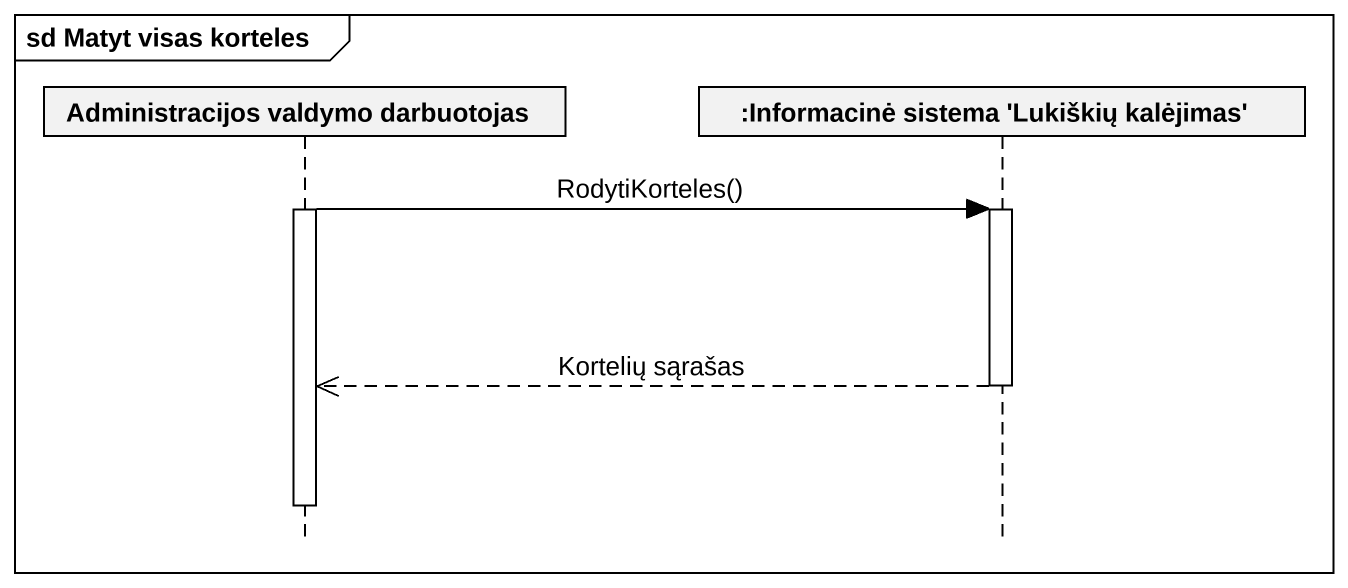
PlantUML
@startuml
mainframe sd Matyt visas korteles
hide footbox
participant "Administracijos valdymo darbuotojas" as Administracijos_valdymo
participant ":Informacinė sistema 'Lukiškių kalėjimas'" as Informacinė_sistema

activate Administracijos_valdymo
Administracijos_valdymo -> Informacinė_sistema : RodytiKorteles()
activate Informacinė_sistema
Informacinė_sistema -->> Administracijos_valdymo : Kortelių sąrašas
deactivate Informacinė_sistema
deactivate Administracijos_valdymo
@enduml
